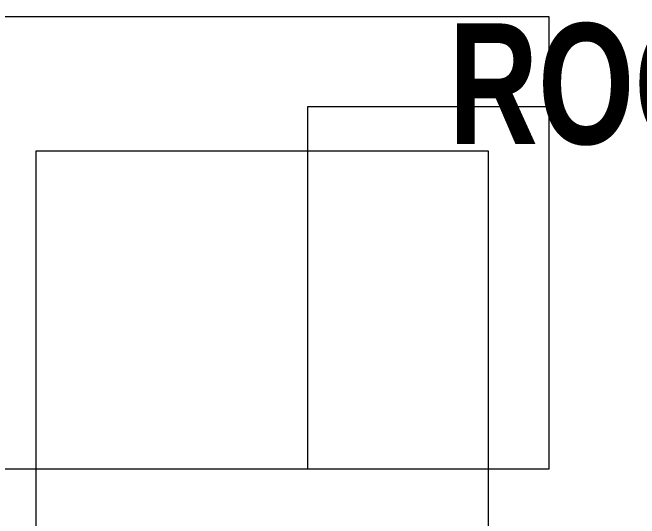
# Model space of a CAD drawing. Header units: millimetres. Extents: x -2143172 to 5255, y -610845 to 279739.
# Drawn here: x -1239179 to -1238141, y -25597 to -24758 of the extents above; entities that cross this region are included whole.
import ezdxf

# ---------------------------------------------------------------- set-up
doc = ezdxf.new("R2010")
doc.units = ezdxf.units.MM
doc.header["$LTSCALE"] = 30
doc.linetypes.add('HIDDEN', pattern=[9.525, 6.35, -3.175])
doc.layers.get('0').update_dxf_attribs({"lineweight": 5})
doc.layers.add('72_EGR_BASE_TEXT', color=7, linetype='Continuous', lineweight=5)
doc.layers.add('LOADING', color=163, linetype='Continuous', lineweight=5)
doc.styles.add('X3G_ENTITY_9EC9', font='swisscl.ttf', dxfattribs={"height": 0.2})

# ---------------------------------------------------------------- blocks, each defined once
blk = doc.blocks.new('GF21043-P')
at = {"color": 0}
for p, q in [((0.8, 0.75), (-0.8, 0.75)), ((-0.8, 0.75), (-0.8, 0)), ((-0.8, 0), (0.8, 0))]:
    blk.add_line(p, q, dxfattribs=at)
at = {"color": 0, "linetype": 'HIDDEN'}
for p, q in [((-0.8, 0.6), (-0.4, 0.6)), ((-0.4, 0.6), (-0.4, 0))]:
    blk.add_line(p, q, dxfattribs=at)

msp = doc.modelspace()

# ---------------------------------------------------------------- linework, layer by layer
at = {"layer": 'LOADING', "elevation": -0.1}
msp.add_lwpolyline([(-1239140.9, -26488), (-1238390.9, -26488), (-1238390.9, -24988), (-1239140.9, -24988)], close=True, dxfattribs=at)

# ---------------------------------------------------------------- block references
at = {"layer": 'LOADING', "extrusion": (3.19512e-06, -6.18939e-17, 1), "xscale": -1000.000000000011, "yscale": 1000.000000000011, "zscale": 1000.000000000011}
msp.add_blockref('GF21043-P', (-1239090.9, -25514.7, -4), dxfattribs=at)

# ---------------------------------------------------------------- texts
at = {"layer": '72_EGR_BASE_TEXT', "insert": (-1238137.9, -24109.4, 0), "char_height": 200, "width": 3432.033, "attachment_point": 2, "style": 'X3G_ENTITY_9EC9'}
msp.add_mtext('{\\fSwis721 LtCn BT|b1|i0|c0|p34;NEPHROLOGY AND UROLOGY CONSULTATION / EXAMINATION ROOM}', dxfattribs=at)

doc.saveas('drawing.dxf')
